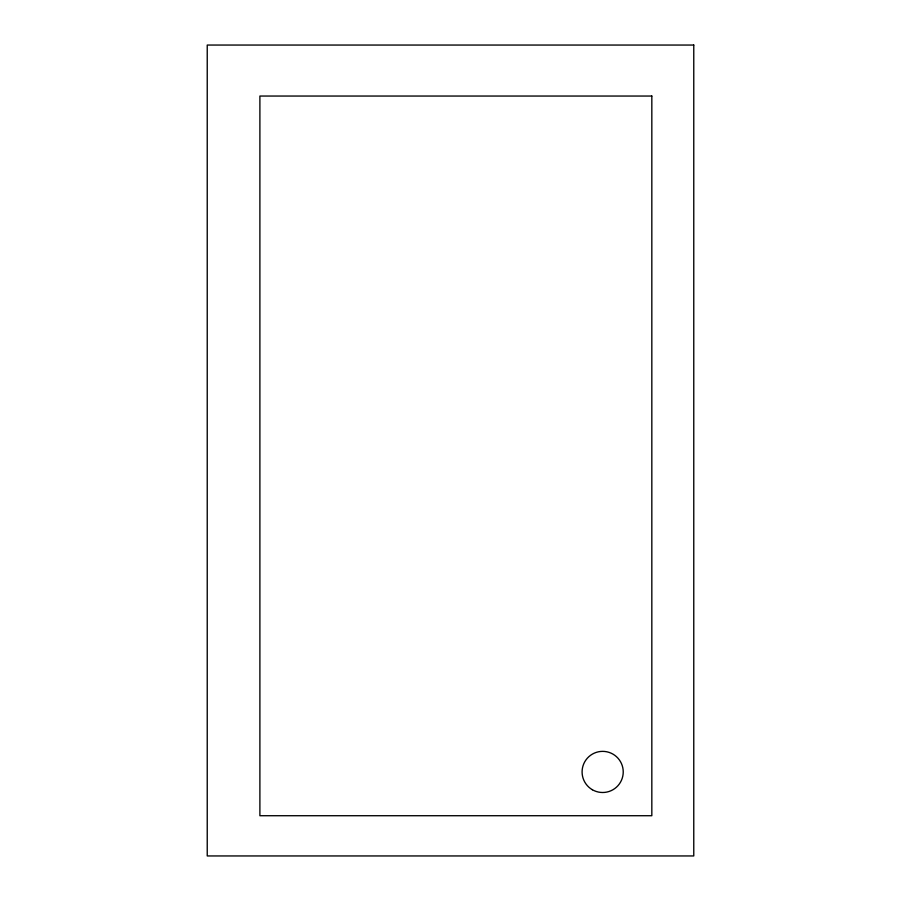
<?xml version="1.0" encoding="UTF-8"?>
<svg xmlns="http://www.w3.org/2000/svg" width="901" height="901" viewBox="0 0 901 901"><rect width="100%" height="100%" fill="white"/><g stroke="black" fill="none" stroke-linecap="round" stroke-linejoin="round"><path stroke-width="1.35" d="M693.77 45.05L207.23 45.05L207.23 855.95L693.77 855.95L693.77 45.05M651.828 96.047L259.893 96.047L259.893 815.72L651.828 815.72L651.828 96.047M592.374 789.749A20.577 20.577 0 0 0 623.233 771.932A20.577 20.577 0 0 0 592.374 754.114A20.577 20.577 0 0 0 592.374 789.749"/></g></svg>
